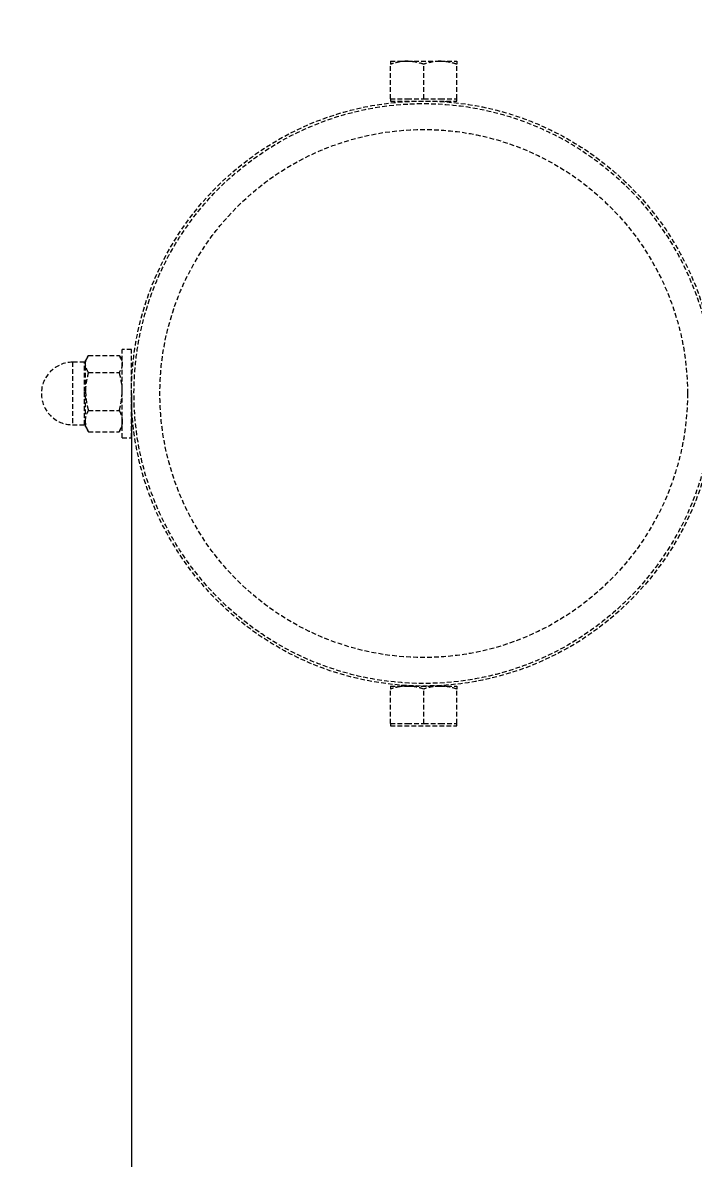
# Model space of a CAD drawing. Header units: millimetres. Extents: x -4075 to 3853, y -2344 to 2376.
# Drawn here: x -1894.8 to -1712.3, y 138.3 to 447 of the extents above; entities that cross this region are included whole.
import ezdxf

# ---------------------------------------------------------------- set-up
doc = ezdxf.new("R2010")
doc.units = ezdxf.units.MM
doc.linetypes.add('HIDDEN', pattern=[1.905, 1.27, -0.635])
for name, color, linetype in [('DIKOM_ОБЪЕКТ', 7, 'Continuous'), ('DIKOM_РАЗМЕР_ЗОНА', 7, 'Continuous'), ('DIKOM_РАЗМЕР_ОБЪЕКТА', 7, 'Continuous')]:
    doc.layers.add(name, color=color, linetype=linetype)
doc.styles.add('style1', font='arialbd.ttf', dxfattribs={"width": 0.8})
doc.dimstyles.new('1-50', dxfattribs={"dimtxt": 300, "dimasz": 200, "dimexe": 100, "dimexo": 0, "dimgap": 100, "dimtad": 1, "dimtxsty": 'style1', "dimcen": 200, "dimclrd": 7, "dimclre": 7, "dimclrt": 7, "dimadec": 1, "dimazin": 2, "dimtfac": 1, "dimtmove": 0, "dimatfit": 2, "dimfxl": 0, "dimlwd": 25, "dimlwe": 18, "dimarcsym": 0})

# ---------------------------------------------------------------- blocks, each defined once
blk = doc.blocks.new('*D0')
at = {"layer": 'Defpoints', "color": 0, "transparency": 16777216}
for p in [(-3364.5, 346.19), (3853.1, 341.49), (3853.1, -2244.04)]:
    blk.add_point(p, dxfattribs=at)
at = {"layer": 'DIKOM_РАЗМЕР_ЗОНА', "color": 7, "lineweight": 18, "transparency": 16777216}
for p, q in [((-3364.5, 346.19), (-3364.5, -2344.04)), ((3853.1, 341.49), (3853.1, -2344.04))]:
    blk.add_line(p, q, dxfattribs=at)
at = {"layer": 'DIKOM_РАЗМЕР_ЗОНА', "color": 7, "lineweight": 25, "transparency": 16777216}
blk.add_line((-3164.5, -2244.04), (3653.1, -2244.04), dxfattribs=at)
at = {"layer": 'DIKOM_РАЗМЕР_ЗОНА', "color": 7, "transparency": 16777216}
for points in [[(-3164.5, -2210.7), (-3164.5, -2277.37), (-3364.5, -2244.04)], [(3653.1, -2210.7), (3653.1, -2277.37), (3853.1, -2244.04)]]:
    blk.add_solid(points, dxfattribs=at)
at = {"layer": 'DIKOM_РАЗМЕР_ЗОНА', "color": 7, "transparency": 16777216, "insert": (164.83, -1990.86), "char_height": 300, "attachment_point": 5, "style": 'style1'}
blk.add_mtext('{\\fArial|b0|i0|c204|p34;7220}', dxfattribs=at)
blk = doc.blocks.new('*D1')
at = {"layer": 'Defpoints', "color": 0, "transparency": 16777216}
for p in [(-1865.19, 346.19), (2353.81, 346.19), (2353.81, -666.66)]:
    blk.add_point(p, dxfattribs=at)
at = {"layer": 'DIKOM_РАЗМЕР_ОБЪЕКТА', "color": 7, "lineweight": 18, "transparency": 16777216}
for p, q in [((-1865.19, 346.19), (-1865.19, -766.66)), ((2353.81, 346.19), (2353.81, -766.66))]:
    blk.add_line(p, q, dxfattribs=at)
at = {"layer": 'DIKOM_РАЗМЕР_ОБЪЕКТА', "color": 7, "lineweight": 25, "transparency": 16777216}
blk.add_line((-1665.19, -666.66), (2153.81, -666.66), dxfattribs=at)
at = {"layer": 'DIKOM_РАЗМЕР_ОБЪЕКТА', "color": 7, "transparency": 16777216}
for points in [[(-1665.19, -633.33), (-1665.19, -700), (-1865.19, -666.66)], [(2153.81, -633.33), (2153.81, -700), (2353.81, -666.66)]]:
    blk.add_solid(points, dxfattribs=at)
at = {"layer": 'DIKOM_РАЗМЕР_ОБЪЕКТА', "color": 7, "transparency": 16777216, "insert": (244.3, -413.49), "char_height": 300, "attachment_point": 5, "style": 'style1'}
blk.add_mtext('{\\fArial|b0|i0|c204|p34;4220}', dxfattribs=at)
blk = doc.blocks.new('*D2')
at = {"layer": 'Defpoints', "color": 0, "transparency": 16777216}
for p in [(2054.85, 2376.19), (-3624.48, -1683.81), (2044.31, -1683.81)]:
    blk.add_point(p, dxfattribs=at)
at = {"layer": 'DIKOM_РАЗМЕР_ЗОНА', "color": 7, "lineweight": 18, "transparency": 16777216}
for p, q in [((2054.85, 2376.19), (-3724.48, 2376.19)), ((2044.31, -1683.81), (-3724.48, -1683.81))]:
    blk.add_line(p, q, dxfattribs=at)
at = {"layer": 'DIKOM_РАЗМЕР_ЗОНА', "color": 7, "lineweight": 25, "transparency": 16777216}
blk.add_line((-3624.48, 2176.19), (-3624.48, -1483.81), dxfattribs=at)
at = {"layer": 'DIKOM_РАЗМЕР_ЗОНА', "color": 7, "transparency": 16777216}
for points in [[(-3657.81, 2176.19), (-3591.14, 2176.19), (-3624.48, 2376.19)], [(-3657.81, -1483.81), (-3591.14, -1483.81), (-3624.48, -1683.81)]]:
    blk.add_solid(points, dxfattribs=at)
at = {"layer": 'DIKOM_РАЗМЕР_ЗОНА', "color": 7, "transparency": 16777216, "insert": (-3877.65, 411.65), "char_height": 300, "attachment_point": 5, "rotation": 90, "style": 'style1'}
blk.add_mtext('{\\fArial|b0|i0|c204|p34;4000}', dxfattribs=at)
blk = doc.blocks.new('*D3')
at = {"layer": 'Defpoints', "color": 0, "transparency": 16777216}
for p in [(1216.81, 846.19), (-2144.45, -153.81), (1216.81, -153.81)]:
    blk.add_point(p, dxfattribs=at)
at = {"layer": 'DIKOM_РАЗМЕР_ОБЪЕКТА', "color": 7, "lineweight": 18, "transparency": 16777216}
for p, q in [((1216.81, 846.19), (-2244.45, 846.19)), ((1216.81, -153.81), (-2244.45, -153.81))]:
    blk.add_line(p, q, dxfattribs=at)
at = {"layer": 'DIKOM_РАЗМЕР_ОБЪЕКТА', "color": 7, "lineweight": 25, "transparency": 16777216}
blk.add_line((-2144.45, 646.19), (-2144.45, 46.19), dxfattribs=at)
at = {"layer": 'DIKOM_РАЗМЕР_ОБЪЕКТА', "color": 7, "transparency": 16777216}
for points in [[(-2177.79, 646.19), (-2111.12, 646.19), (-2144.45, 846.19)], [(-2177.79, 46.19), (-2111.12, 46.19), (-2144.45, -153.81)]]:
    blk.add_solid(points, dxfattribs=at)
at = {"layer": 'DIKOM_РАЗМЕР_ОБЪЕКТА', "color": 7, "transparency": 16777216, "insert": (-2397.63, 346.19), "char_height": 300, "attachment_point": 5, "rotation": 90, "style": 'style1'}
blk.add_mtext('{\\fArial|b0|i0|c204|p34;1000}', dxfattribs=at)

msp = doc.modelspace()

# ---------------------------------------------------------------- linework, layer by layer
at = {"layer": 'DIKOM_ОБЪЕКТ', "color": 7, "linetype": 'HIDDEN', "lineweight": 15}
for p, q in [((-1794.694, 436.485), (-1790.194, 436.485)), ((-1794.694, 426.285), (-1794.694, 435.682)), ((-1790.194, 436.485), (-1781.194, 436.485)), ((-1785.694, 426.285), (-1785.694, 435.682)), ((-1781.194, 436.485), (-1776.694, 436.485)), ((-1776.694, 426.285), (-1776.694, 435.682)), ((-1794.694, 426.285), (-1794.694, 425.685)), ((-1794.694, 426.285), (-1790.194, 426.285)), ((-1790.194, 426.285), (-1785.694, 426.285)), ((-1785.694, 426.285), (-1781.194, 426.285)), ((-1781.194, 426.285), (-1776.694, 426.285)), ((-1776.694, 425.685), (-1776.694, 426.285)), ((-1794.694, 425.685), (-1776.694, 425.685)), ((-1792.444, 425.399), (-1792.444, 425.398)), ((-1791.694, 425.685), (-1791.694, 425.459)), ((-1779.694, 425.459), (-1779.694, 425.685)), ((-1778.944, 425.398), (-1778.944, 425.406)), ((-1865.194, 358.185), (-1867.694, 358.185)), ((-1867.694, 334.185), (-1867.694, 358.185)), ((-1865.194, 334.185), (-1865.194, 358.185)), ((-1877.084, 356.242), (-1877.694, 355.185)), ((-1877.694, 354.25), (-1877.694, 355.185)), ((-1876.891, 356.557), (-1868.498, 356.557)), ((-1867.694, 355.185), (-1868.305, 356.244)), ((-1877.944, 354.685), (-1881.194, 354.685)), ((-1881.194, 354.685), (-1881.194, 337.685)), ((-1877.944, 346.726), (-1877.944, 354.685)), ((-1877.694, 346.758), (-1877.694, 354.25)), ((-1876.891, 351.944), (-1868.498, 351.944)), ((-1864.968, 352.185), (-1865.194, 352.185)), ((-1877.944, 337.685), (-1877.944, 346.726)), ((-1877.694, 338.693), (-1877.694, 346.758)), ((-1876.891, 341.572), (-1868.498, 341.572)), ((-1865.194, 340.185), (-1864.968, 340.185)), ((-1881.194, 337.685), (-1877.944, 337.685)), ((-1877.694, 337.185), (-1877.694, 338.693)), ((-1877.694, 337.185), (-1877.084, 336.129)), ((-1868.305, 336.127), (-1867.694, 337.185)), ((-1877.062, 336.141), (-1876.891, 335.814)), ((-1876.891, 335.814), (-1868.498, 335.814)), ((-1868.498, 335.814), (-1868.329, 336.141)), ((-1867.694, 334.185), (-1865.194, 334.185)), ((-1794.694, 266.685), (-1790.194, 266.685)), ((-1794.694, 256.485), (-1794.694, 265.882)), ((-1792.444, 266.973), (-1792.444, 266.965)), ((-1791.694, 266.912), (-1791.694, 266.685)), ((-1790.194, 266.685), (-1781.194, 266.685)), ((-1785.694, 256.485), (-1785.694, 265.882)), ((-1781.194, 266.685), (-1776.694, 266.685)), ((-1779.694, 266.685), (-1779.694, 266.912)), ((-1778.944, 266.972), (-1778.944, 266.973)), ((-1776.694, 256.485), (-1776.694, 265.882)), ((-1794.694, 256.485), (-1794.694, 255.885)), ((-1794.694, 256.485), (-1790.194, 256.485)), ((-1790.194, 256.485), (-1785.694, 256.485)), ((-1785.694, 256.485), (-1781.194, 256.485)), ((-1781.194, 256.485), (-1776.694, 256.485)), ((-1776.694, 255.885), (-1776.694, 256.485)), ((-1794.694, 255.885), (-1776.694, 255.885))]:
    msp.add_line(p, q, dxfattribs=at)
for radius in [79.5, 78.802, 71.749]:
    msp.add_circle((-1785.694, 346.185), radius, dxfattribs=at)
for centre, radius, start, end in [((-1877.944, 354.935), 0.25, 270, 0), ((-1881.194, 346.185), 8.5, 90, 270), ((-1877.944, 337.435), 0.25, 0, 90)]:
    msp.add_arc(centre, radius, start, end, dxfattribs=at)
for points, knots in [([(-1790.194, 436.485), (-1790.301, 436.484), (-1791.109, 436.477), (-1792.632, 436.302), (-1794.003, 435.89), (-1794.694, 435.682)], [0, 0, 0, 0, 0.07009, 0.5307844, 1, 1, 1, 1]), ([(-1794.694, 436.485), (-1794.694, 436.474), (-1794.694, 436.429), (-1794.694, 435.997), (-1794.694, 435.682)], [0, 0, 0, 0, 0.2686336, 1, 1, 1, 1]), ([(-1785.694, 435.682), (-1786.425, 435.906), (-1787.9, 436.36), (-1789.425, 436.443), (-1790.194, 436.485)], [0, 0, 0, 0, 0.49545796, 1, 1, 1, 1]), ([(-1781.194, 436.485), (-1781.301, 436.484), (-1782.109, 436.477), (-1783.632, 436.302), (-1785.003, 435.89), (-1785.694, 435.682)], [0, 0, 0, 0, 0.07009, 0.5307844, 1, 1, 1, 1]), ([(-1776.694, 435.682), (-1777.425, 435.906), (-1778.9, 436.36), (-1780.425, 436.443), (-1781.194, 436.485)], [0, 0, 0, 0, 0.495458, 1, 1, 1, 1]), ([(-1776.694, 436.485), (-1776.694, 436.474), (-1776.694, 436.429), (-1776.694, 435.997), (-1776.694, 435.682)], [0, 0, 0, 0, 0.2686336, 1, 1, 1, 1]), ([(-1877.694, 354.25), (-1877.693, 354.305), (-1877.686, 354.719), (-1877.511, 355.499), (-1877.098, 356.202), (-1876.891, 356.557)], [0, 0, 0, 0, 0.07009, 0.5307844, 1, 1, 1, 1]), ([(-1868.498, 356.557), (-1868.274, 356.182), (-1867.82, 355.426), (-1867.737, 354.644), (-1867.694, 354.25)], [0, 0, 0, 0, 0.49545796, 1, 1, 1, 1]), ([(-1876.891, 351.944), (-1877.115, 352.318), (-1877.569, 353.074), (-1877.652, 353.856), (-1877.694, 354.25)], [0, 0, 0, 0, 0.495458, 1, 1, 1, 1]), ([(-1876.891, 351.944), (-1877.211, 350.668), (-1877.642, 348.959), (-1877.684, 347.204), (-1877.694, 346.758)], [0, 0, 0, 0, 0.7459206, 1, 1, 1, 1]), ([(-1867.694, 354.25), (-1867.695, 354.195), (-1867.703, 353.781), (-1867.878, 353.001), (-1868.29, 352.298), (-1868.498, 351.944)], [0, 0, 0, 0, 0.07009, 0.5307844, 1, 1, 1, 1]), ([(-1867.694, 346.758), (-1867.705, 347.204), (-1867.747, 348.959), (-1868.177, 350.668), (-1868.498, 351.944)], [0, 0, 0, 0, 0.2540794, 1, 1, 1, 1]), ([(-1877.694, 346.758), (-1877.6, 345.422), (-1877.476, 343.666), (-1877.004, 341.976), (-1876.891, 341.572)], [0, 0, 0, 0, 0.7608009, 1, 1, 1, 1]), ([(-1868.498, 341.572), (-1868.385, 341.976), (-1867.913, 343.666), (-1867.789, 345.422), (-1867.694, 346.758)], [0, 0, 0, 0, 0.2391991, 1, 1, 1, 1]), ([(-1877.694, 338.693), (-1877.693, 338.762), (-1877.686, 339.278), (-1877.511, 340.253), (-1877.098, 341.13), (-1876.891, 341.572)], [0, 0, 0, 0, 0.07009, 0.5307844, 1, 1, 1, 1]), ([(-1868.498, 341.572), (-1868.274, 341.105), (-1867.82, 340.161), (-1867.737, 339.185), (-1867.694, 338.693)], [0, 0, 0, 0, 0.495458, 1, 1, 1, 1]), ([(-1876.891, 335.814), (-1877.115, 336.282), (-1877.569, 337.225), (-1877.652, 338.201), (-1877.694, 338.693)], [0, 0, 0, 0, 0.495458, 1, 1, 1, 1]), ([(-1867.694, 338.693), (-1867.695, 338.625), (-1867.703, 338.108), (-1867.878, 337.134), (-1868.29, 336.257), (-1868.498, 335.814)], [0, 0, 0, 0, 0.07009, 0.5307844, 1, 1, 1, 1]), ([(-1790.194, 266.685), (-1790.301, 266.684), (-1791.109, 266.677), (-1792.632, 266.502), (-1794.003, 266.09), (-1794.694, 265.882)], [0, 0, 0, 0, 0.07009, 0.5307844, 1, 1, 1, 1]), ([(-1794.694, 266.685), (-1794.694, 266.674), (-1794.694, 266.629), (-1794.694, 266.197), (-1794.694, 265.882)], [0, 0, 0, 0, 0.2686336, 1, 1, 1, 1]), ([(-1785.694, 265.882), (-1786.425, 266.106), (-1787.9, 266.56), (-1789.425, 266.643), (-1790.194, 266.685)], [0, 0, 0, 0, 0.49545796, 1, 1, 1, 1]), ([(-1781.194, 266.685), (-1781.301, 266.684), (-1782.109, 266.677), (-1783.632, 266.502), (-1785.003, 266.09), (-1785.694, 265.882)], [0, 0, 0, 0, 0.07009003, 0.53078443, 1, 1, 1, 1]), ([(-1776.694, 265.882), (-1777.425, 266.106), (-1778.9, 266.56), (-1780.425, 266.643), (-1781.194, 266.685)], [0, 0, 0, 0, 0.49545796, 1, 1, 1, 1]), ([(-1776.694, 266.685), (-1776.694, 266.674), (-1776.694, 266.629), (-1776.694, 266.197), (-1776.694, 265.882)], [0, 0, 0, 0, 0.2686336, 1, 1, 1, 1])]:
    msp.add_open_spline(points, degree=3, knots=knots, dxfattribs=at)

# ---------------------------------------------------------------- dimensions: what is measured, and where the dimension line sits
at = {"layer": 'DIKOM_РАЗМЕР_ЗОНА'}
dim = msp.add_linear_dim(base=(-3624.476, -1683.815), p1=(2054.853, 2376.185), p2=(2044.306, -1683.815), angle=90, text='{\\fArial|b0|i0|c204|p34;4000}', dimstyle='1-50', dxfattribs=at)
dim.commit()
dim.dimension.update_dxf_attribs({"geometry": '*D2', "text_midpoint": (-3624.476, 411.65), "dimtype": 160})
dim = msp.add_linear_dim(base=(3853.1, -2244.036), p1=(-3364.496, 346.185), p2=(3853.1, 341.49), text='{\\fArial|b0|i0|c204|p34;7220}', dimstyle='1-50', dxfattribs=at)
dim.commit()
dim.dimension.update_dxf_attribs({"geometry": '*D0', "text_midpoint": (164.828, -2244.036), "dimtype": 160})
at = {"layer": 'DIKOM_РАЗМЕР_ОБЪЕКТА'}
dim = msp.add_linear_dim(base=(-2144.454, -153.815), p1=(1216.806, 846.185), p2=(1216.806, -153.815), angle=90, text='{\\fArial|b0|i0|c204|p34;<>}', dimstyle='1-50', dxfattribs=at)
dim.commit()
dim.dimension.update_dxf_attribs({"geometry": '*D3', "text_midpoint": (-2144.454, 346.185), "dimtype": 160})
dim = msp.add_linear_dim(base=(2353.806, -666.663), p1=(-1865.194, 346.185), p2=(2353.806, 346.185), text='{\\fArial|b0|i0|c204|p34;4220}', dimstyle='1-50', dxfattribs=at)
dim.commit()
dim.dimension.update_dxf_attribs({"geometry": '*D1', "text_midpoint": (244.302, -666.663), "dimtype": 160})

doc.saveas('drawing.dxf')
